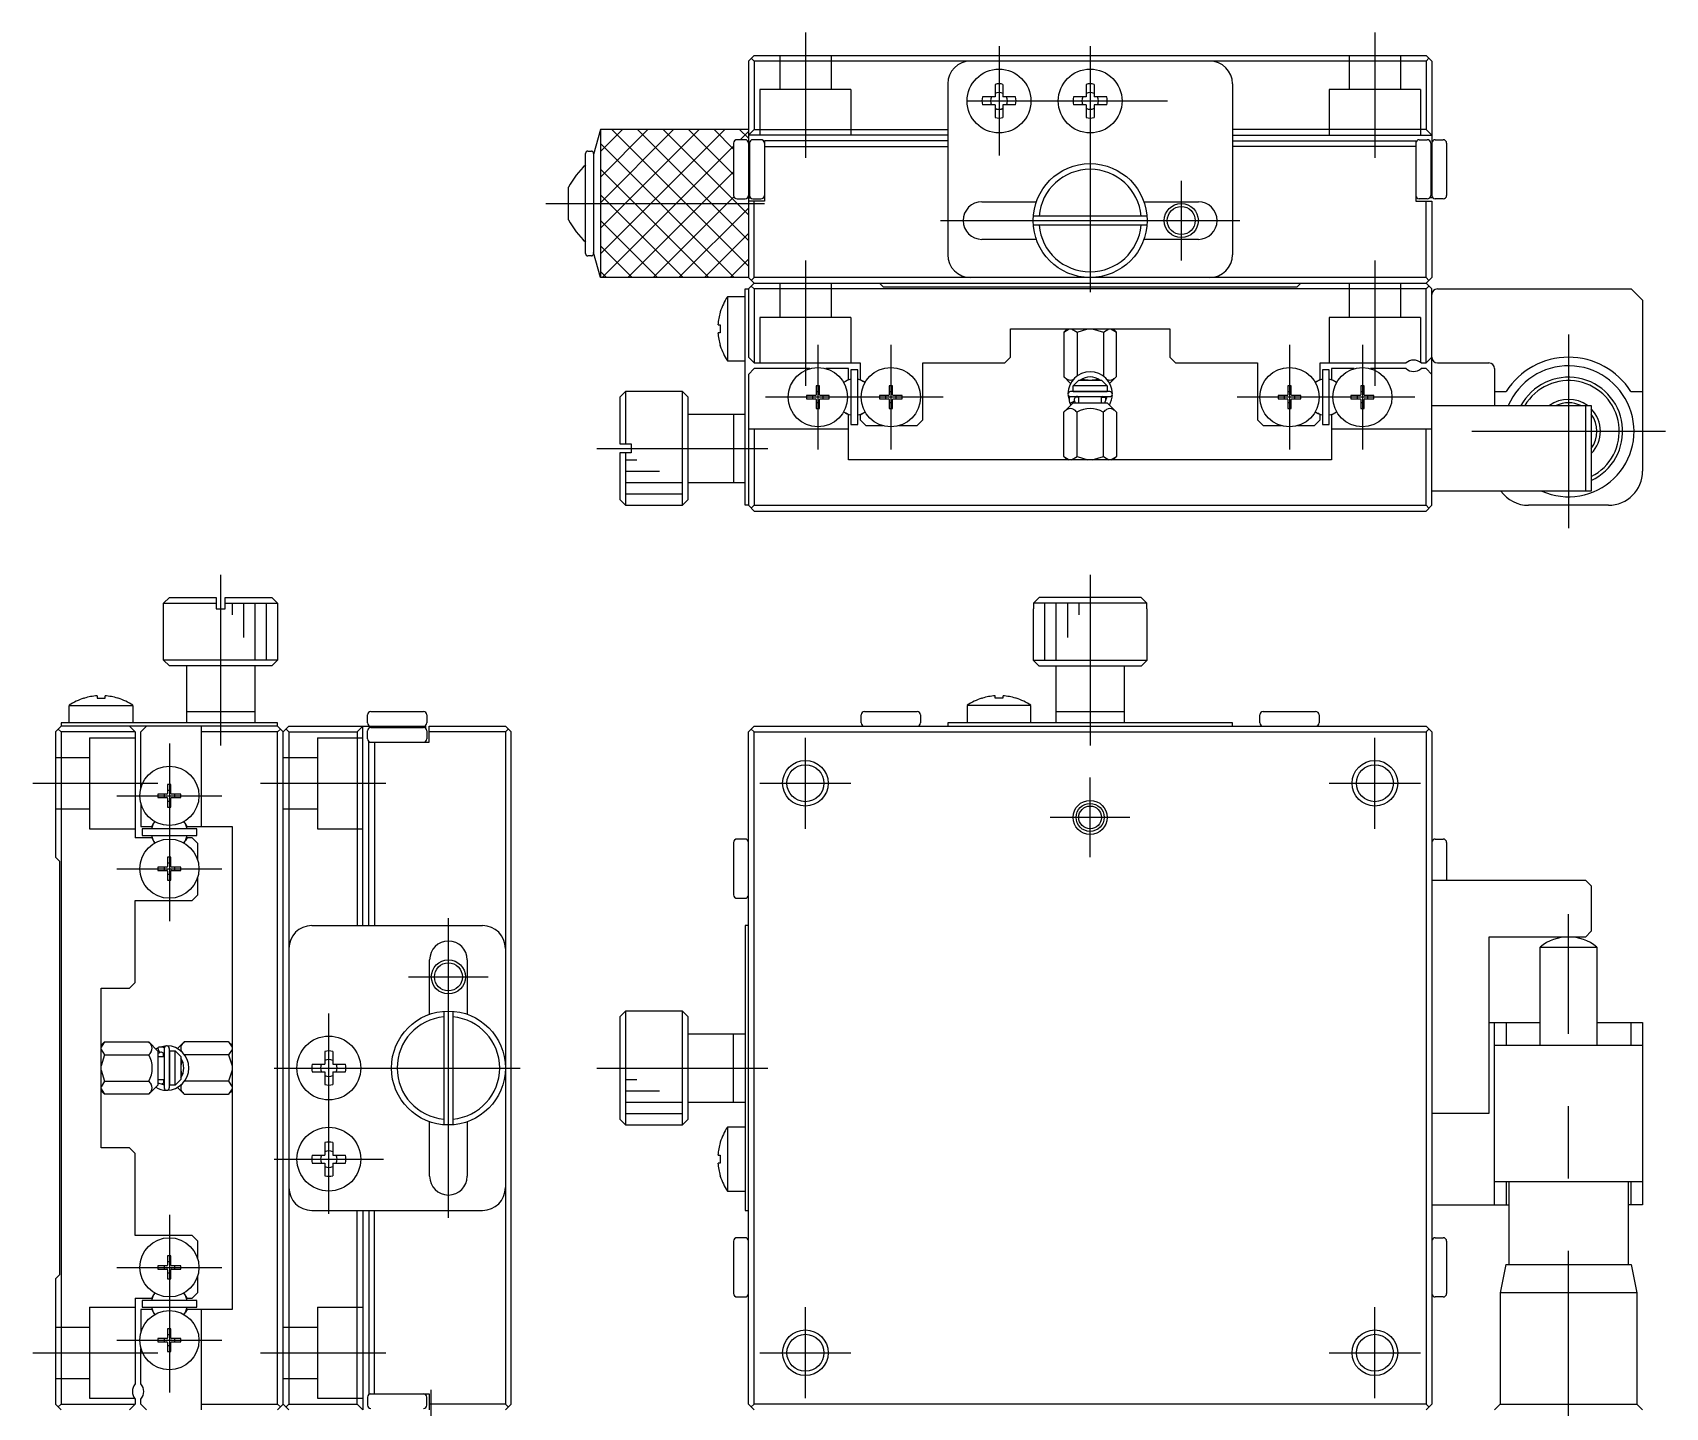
# Model space of a CAD drawing. Extents: x 1 to 306, y 0 to 204.
# Drawn here: x 18.6 to 162, y 83.3 to 203.9 of the extents above; entities that cross this region are included whole.
import ezdxf

# ---------------------------------------------------------------- set-up
doc = ezdxf.new("R2010")
doc.units = 0
doc.linetypes.add('CENTER', pattern=[50.8, 31.75, -6.35, 6.35, -6.35])
doc.linetypes.add('DASHED', pattern=[19.05, 12.7, -6.35])
doc.layers.get('0').update_dxf_attribs({"linetype": 'CONTINUOUS'})
doc.layers.add('CENTER', color=1, linetype='CENTER')

msp = doc.modelspace()

# ---------------------------------------------------------------- linework, layer by layer
at = {"color": 7, "linetype": 'CONTINUOUS'}
for p, q in [((81.95, 201.95), (81.45, 201.45)), ((81.45, 201.45), (81.45, 182.45)), ((81.95, 201.45), (81.7, 201.7)), ((81.95, 201.95), (140.95, 201.95)), ((140.95, 201.45), (81.95, 201.45)), ((81.95, 201.45), (81.95, 195.45)), ((140.95, 201.95), (141.45, 201.45)), ((140.95, 201.45), (141.2, 201.7)), ((140.95, 201.45), (140.95, 195.45)), ((141.45, 201.45), (141.45, 189.45)), ((98.95, 199.45), (98.95, 184.45)), ((103.1, 199.41), (103.1, 198.3)), ((103.8, 199.41), (103.8, 198.3)), ((111.1, 199.41), (111.1, 198.3)), ((111.8, 199.41), (111.8, 198.3)), ((123.95, 199.45), (123.95, 184.45)), ((103.1, 198.3), (101.99, 198.3)), ((104.91, 198.3), (103.8, 198.3)), ((111.1, 198.3), (109.99, 198.3)), ((112.91, 198.3), (111.8, 198.3)), ((103.1, 197.6), (101.99, 197.6)), ((103.1, 197.6), (103.1, 196.49)), ((104.91, 197.6), (103.8, 197.6)), ((103.8, 197.6), (103.8, 196.49)), ((111.1, 197.6), (109.99, 197.6)), ((111.1, 197.6), (111.1, 196.49)), ((112.91, 197.6), (111.8, 197.6)), ((111.8, 197.6), (111.8, 196.49)), ((68.45, 195.45), (67.86, 193.25)), ((81.45, 195.45), (68.45, 195.45)), ((68.45, 195.45), (68.45, 182.45)), ((81.95, 195.45), (81.45, 194.95)), ((98.95, 194.95), (81.45, 194.95)), ((81.95, 195.45), (98.95, 195.45)), ((140.95, 195.45), (123.95, 195.45)), ((123.95, 194.95), (141.45, 194.95)), ((140.95, 195.45), (141.45, 194.95)), ((67.36, 193.55), (67.66, 193.55)), ((80.15, 194.25), (80.15, 189.65)), ((81.15, 194.55), (80.45, 194.55)), ((81.55, 194.25), (81.55, 189.65)), ((82.55, 194.55), (81.85, 194.55)), ((98.95, 194.45), (82.85, 194.45)), ((82.85, 194.45), (82.85, 189.15)), ((82.85, 193.95), (98.95, 193.95)), ((123.95, 194.45), (140.05, 194.45)), ((140.05, 193.95), (123.95, 193.95)), ((140.05, 194.45), (140.05, 189.15)), ((140.35, 194.55), (141.05, 194.55)), ((141.35, 194.25), (141.35, 189.65)), ((141.75, 194.55), (142.45, 194.55)), ((142.75, 194.25), (142.75, 189.65)), ((67.16, 184.55), (67.16, 193.35)), ((67.86, 193.35), (67.86, 184.55)), ((81.45, 193.5), (81.55, 193.5)), ((81.45, 193.37), (81.55, 193.37)), ((141.45, 193.5), (141.35, 193.5)), ((141.45, 193.37), (141.35, 193.37)), ((81.45, 191.95), (81.55, 191.95)), ((141.45, 191.95), (141.35, 191.95)), ((65.65, 187.5), (65.65, 190.39)), ((80.45, 189.35), (81.15, 189.35)), ((81.45, 190.53), (81.55, 190.53)), ((81.45, 190.4), (81.55, 190.4)), ((81.45, 189.95), (81.55, 189.95)), ((81.45, 189.45), (81.63, 189.45)), ((81.85, 189.35), (82.55, 189.35)), ((82.77, 189.45), (82.85, 189.45)), ((140.13, 189.45), (140.05, 189.45)), ((141.05, 189.35), (140.35, 189.35)), ((141.45, 189.45), (141.27, 189.45)), ((141.45, 190.53), (141.35, 190.53)), ((141.45, 190.4), (141.35, 190.4)), ((141.45, 189.95), (141.35, 189.95)), ((142.45, 189.35), (141.75, 189.35)), ((82.85, 189.15), (81.45, 189.15)), ((81.95, 182.45), (81.95, 189.15)), ((101.95, 189.1), (106.73, 189.1)), ((116.43, 187.85), (106.47, 187.85)), ((116.17, 189.1), (120.95, 189.1)), ((140.05, 189.15), (141.45, 189.15)), ((140.95, 182.45), (140.95, 189.15)), ((141.45, 189.15), (141.45, 182.45)), ((116.43, 187.05), (106.47, 187.05)), ((106.73, 185.8), (101.95, 185.8)), ((120.95, 185.8), (116.17, 185.8)), ((67.66, 184.35), (67.36, 184.35)), ((68.45, 182.45), (67.86, 184.65)), ((81.45, 182.45), (68.45, 182.45)), ((81.45, 182.45), (81.95, 181.95)), ((81.95, 182.45), (81.7, 182.2)), ((140.95, 182.45), (81.95, 182.45)), ((141.45, 182.45), (140.95, 181.95)), ((140.95, 182.45), (141.2, 182.2)), ((81.15, 180.75), (79.61, 180.75)), ((79.61, 180.75), (79.61, 175.15)), ((81.15, 162.45), (81.15, 181.45)), ((81.15, 181.45), (81.45, 181.45)), ((81.95, 181.95), (81.45, 181.45)), ((81.45, 181.45), (81.45, 175.45)), ((81.95, 181.45), (81.7, 181.7)), ((81.95, 181.95), (140.95, 181.95)), ((140.95, 181.45), (81.95, 181.45)), ((81.95, 181.45), (81.95, 174.95)), ((93.3, 181.6), (92.95, 181.95)), ((129.6, 181.6), (93.3, 181.6)), ((129.95, 181.95), (129.6, 181.6)), ((141.45, 181.45), (140.95, 181.95)), ((140.95, 181.45), (141.2, 181.7)), ((140.95, 174.95), (140.95, 181.45)), ((141.45, 162.45), (141.45, 181.45)), ((141.95, 181.45), (158.95, 181.45)), ((158.95, 181.45), (159.95, 180.45)), ((78.98, 179.45), (78.98, 179.41)), ((159.95, 180.45), (159.95, 165.45)), ((78.78, 178.3), (78.98, 178.3)), ((78.98, 178.3), (78.98, 177.6)), ((104.45, 175.45), (104.45, 177.95)), ((104.45, 177.95), (118.45, 177.95)), ((109.44, 177.95), (109.14, 177.65)), ((109.14, 177.65), (109.62, 177.95)), ((109.82, 177.95), (110.3, 177.65)), ((110.3, 177.65), (111.26, 177.95)), ((111.64, 177.95), (112.61, 177.65)), ((112.61, 177.65), (113.09, 177.95)), ((113.28, 177.95), (113.76, 177.65)), ((113.76, 177.65), (113.46, 177.95)), ((118.45, 177.95), (118.45, 175.45)), ((78.98, 177.6), (78.78, 177.6)), ((78.98, 176.45), (78.98, 176.49)), ((109.14, 177.65), (109.14, 173.76)), ((110.3, 177.65), (110.3, 173.79)), ((112.61, 177.65), (112.61, 173.79)), ((113.76, 173.76), (113.76, 177.65)), ((79.61, 175.15), (81.15, 175.15)), ((81.45, 175.45), (81.95, 174.95)), ((81.95, 174.95), (91.25, 174.95)), ((91.25, 174.95), (91.25, 173.5)), ((96.75, 169.95), (96.75, 174.95)), ((96.75, 174.95), (103.95, 174.95)), ((103.95, 174.95), (104.45, 175.45)), ((118.45, 175.45), (118.95, 174.95)), ((118.95, 174.95), (126.15, 174.95)), ((126.15, 174.95), (126.15, 169.95)), ((131.65, 173.5), (131.65, 174.95)), ((131.65, 174.95), (139.19, 174.95)), ((140.51, 174.95), (140.95, 174.95)), ((140.95, 174.95), (141.45, 175.45)), ((141.95, 174.95), (146.45, 174.95)), ((81.95, 174.45), (81.45, 173.95)), ((81.45, 173.95), (81.45, 162.45)), ((86.84, 174.45), (81.95, 174.45)), ((90.25, 174.45), (88.26, 174.45)), ((90.25, 173.5), (90.03, 173.37)), ((90.25, 173.5), (90.25, 174.45)), ((91.05, 174.35), (90.45, 174.35)), ((90.45, 174.35), (90.45, 169.55)), ((91.05, 169.55), (91.05, 174.35)), ((91.25, 173.5), (91.55, 173.33)), ((109.14, 173.76), (109.74, 173.16)), ((109.95, 172.95), (110.45, 173.45)), ((110.45, 173.45), (112.45, 173.45)), ((112.45, 173.45), (112.95, 172.95)), ((113.16, 173.16), (113.76, 173.76)), ((131.65, 173.5), (131.43, 173.37)), ((132.45, 174.35), (131.85, 174.35)), ((131.85, 174.35), (131.85, 169.55)), ((132.45, 169.55), (132.45, 174.35)), ((134.64, 174.45), (132.65, 174.45)), ((132.65, 174.45), (132.65, 173.5)), ((132.65, 173.5), (132.95, 173.33)), ((139.19, 174.45), (136.06, 174.45)), ((140.95, 174.45), (140.51, 174.45)), ((141.45, 173.95), (140.95, 174.45)), ((146.95, 174.45), (146.95, 171.2)), ((70.65, 172.45), (70.15, 171.95)), ((70.65, 172.45), (70.65, 167.85)), ((75.65, 172.45), (70.65, 172.45)), ((75.65, 162.45), (75.65, 172.45)), ((76.15, 171.95), (75.65, 172.45)), ((87.35, 172.09), (86.55, 172.09)), ((86.55, 172.09), (86.55, 171.8)), ((87.08, 172.09), (87.08, 171.8)), ((87.7, 172.95), (87.41, 172.95)), ((87.41, 172.95), (87.41, 172.15)), ((87.7, 172.42), (87.41, 172.42)), ((87.7, 172.15), (87.7, 172.95)), ((88.55, 172.09), (87.76, 172.09)), ((88.02, 171.8), (88.02, 172.09)), ((88.55, 171.8), (88.55, 172.09)), ((93.75, 172.09), (92.95, 172.09)), ((92.95, 172.09), (92.95, 171.8)), ((93.48, 172.09), (93.48, 171.8)), ((94.1, 172.95), (93.81, 172.95)), ((93.81, 172.95), (93.81, 172.15)), ((94.1, 172.42), (93.81, 172.42)), ((94.1, 172.15), (94.1, 172.95)), ((94.95, 172.09), (94.16, 172.09)), ((94.42, 171.8), (94.42, 172.09)), ((94.95, 171.8), (94.95, 172.09)), ((109.5, 172.18), (109.61, 171.67)), ((113.18, 172.45), (109.73, 172.45)), ((109.95, 172.45), (109.95, 172.95)), ((112.95, 172.95), (109.95, 172.95)), ((109.95, 172.45), (112.95, 172.45)), ((112.95, 172.95), (112.95, 172.45)), ((128.75, 172.09), (127.95, 172.09)), ((127.95, 172.09), (127.95, 171.8)), ((128.48, 172.09), (128.48, 171.8)), ((129.1, 172.95), (128.81, 172.95)), ((128.81, 172.95), (128.81, 172.15)), ((129.1, 172.42), (128.81, 172.42)), ((129.1, 172.15), (129.1, 172.95)), ((129.95, 172.09), (129.16, 172.09)), ((129.42, 171.8), (129.42, 172.09)), ((129.95, 171.8), (129.95, 172.09)), ((135.15, 172.09), (134.35, 172.09)), ((134.35, 172.09), (134.35, 171.8)), ((134.88, 172.09), (134.88, 171.8)), ((135.5, 172.95), (135.21, 172.95)), ((135.21, 172.95), (135.21, 172.15)), ((135.5, 172.42), (135.21, 172.42)), ((135.5, 172.15), (135.5, 172.95)), ((136.35, 172.09), (135.56, 172.09)), ((135.82, 171.8), (135.82, 172.09)), ((136.35, 171.8), (136.35, 172.09)), ((146.95, 172.45), (147.97, 172.45)), ((158.93, 172.45), (159.95, 172.45)), ((70.15, 171.95), (70.15, 167.85)), ((76.15, 162.95), (76.15, 171.95)), ((86.55, 171.8), (87.35, 171.8)), ((87.41, 171.74), (87.41, 170.95)), ((87.41, 171.48), (87.7, 171.48)), ((87.41, 170.95), (87.7, 170.95)), ((87.7, 170.95), (87.7, 171.74)), ((87.76, 171.8), (88.55, 171.8)), ((92.95, 171.8), (93.75, 171.8)), ((93.81, 171.74), (93.81, 170.95)), ((93.81, 171.48), (94.1, 171.48)), ((93.81, 170.95), (94.1, 170.95)), ((94.1, 170.95), (94.1, 171.74)), ((94.16, 171.8), (94.95, 171.8)), ((109.14, 170.64), (109.95, 171.45)), ((109.14, 166.75), (109.14, 170.64)), ((109.61, 171.79), (109.6, 171.75)), ((109.6, 171.75), (109.6, 171.72)), ((109.6, 171.72), (109.61, 171.68)), ((109.62, 171.86), (109.61, 171.82)), ((109.61, 171.82), (109.61, 171.79)), ((109.61, 171.68), (109.61, 171.65)), ((109.61, 171.65), (109.61, 171.61)), ((109.61, 171.61), (109.62, 171.58)), ((109.63, 171.93), (109.62, 171.89)), ((109.62, 171.89), (109.62, 171.86)), ((109.62, 171.58), (109.63, 171.54)), ((109.64, 171.96), (109.63, 171.93)), ((109.63, 171.54), (109.65, 171.47)), ((109.66, 172), (109.64, 171.96)), ((109.65, 171.47), (109.66, 171.44)), ((109.66, 172.01), (109.66, 172)), ((109.66, 171.44), (109.66, 171.44)), ((109.66, 171.44), (109.67, 171.44)), ((109.76, 171.26), (109.66, 171.44)), ((109.67, 171.44), (109.67, 171.44)), ((109.67, 171.44), (109.68, 171.44)), ((109.68, 171.44), (109.68, 171.44)), ((109.68, 171.44), (109.69, 171.44)), ((109.69, 171.44), (109.7, 171.44)), ((109.7, 171.44), (109.71, 171.44)), ((109.71, 171.44), (109.72, 171.44)), ((109.72, 171.44), (109.74, 171.45)), ((109.73, 172), (113.18, 172)), ((109.74, 171.45), (109.75, 171.45)), ((109.75, 171.45), (109.76, 171.46)), ((109.76, 171.46), (109.8, 171.47)), ((109.8, 171.47), (109.83, 171.48)), ((109.83, 171.48), (109.87, 171.5)), ((109.87, 171.5), (109.9, 171.51)), ((109.9, 171.51), (109.94, 171.53)), ((109.94, 171.53), (109.97, 171.54)), ((109.95, 171.45), (112.95, 171.45)), ((109.97, 171.54), (110, 171.56)), ((110, 171.56), (110.01, 171.57)), ((110.01, 171.57), (110.02, 171.57)), ((110.02, 171.57), (110.04, 171.58)), ((110.02, 171.57), (110.02, 171.57)), ((110.04, 171.58), (110.05, 171.59)), ((110.05, 171.59), (110.06, 171.6)), ((110.05, 171.59), (110.05, 171.59)), ((110.06, 171.6), (110.07, 171.61)), ((110.07, 171.61), (110.07, 171.61)), ((110.07, 171.61), (110.08, 171.61)), ((110.08, 171.61), (110.08, 171.62)), ((110.17, 171.45), (110.08, 171.62)), ((110.45, 171.95), (110.17, 171.95)), ((110.3, 166.75), (110.3, 170.64)), ((110.45, 171.45), (110.45, 172)), ((112.45, 171.45), (112.45, 172)), ((112.45, 171.95), (112.73, 171.95)), ((112.61, 166.75), (112.61, 170.64)), ((112.74, 171.45), (112.94, 172)), ((112.95, 171.45), (113.76, 170.64)), ((113.76, 170.64), (113.76, 166.75)), ((127.95, 171.8), (128.75, 171.8)), ((128.81, 171.74), (128.81, 170.95)), ((128.81, 171.48), (129.1, 171.48)), ((128.81, 170.95), (129.1, 170.95)), ((129.1, 170.95), (129.1, 171.74)), ((129.16, 171.8), (129.95, 171.8)), ((134.35, 171.8), (135.15, 171.8)), ((135.21, 171.74), (135.21, 170.95)), ((135.21, 171.48), (135.5, 171.48)), ((135.21, 170.95), (135.5, 170.95)), ((135.5, 170.95), (135.5, 171.74)), ((135.56, 171.8), (136.35, 171.8)), ((141.45, 171.2), (155.45, 171.2)), ((154.95, 171.2), (154.95, 163.7)), ((155.45, 171.2), (155.45, 163.7)), ((76.15, 170.45), (81.15, 170.45)), ((80.15, 170.45), (80.15, 164.45)), ((90.25, 169.15), (81.45, 169.15)), ((81.95, 169.15), (81.95, 162.45)), ((90.25, 170.4), (90.03, 170.53)), ((90.25, 166.45), (90.25, 170.4)), ((90.45, 169.55), (91.05, 169.55)), ((91.25, 170.4), (91.55, 170.57)), ((91.25, 170.4), (91.25, 169.95)), ((91.25, 169.95), (91.75, 169.45)), ((91.75, 169.45), (93.24, 169.45)), ((94.66, 169.45), (96.25, 169.45)), ((96.25, 169.45), (96.75, 169.95)), ((126.15, 169.95), (126.65, 169.45)), ((126.65, 169.45), (128.24, 169.45)), ((129.66, 169.45), (131.15, 169.45)), ((131.15, 169.45), (131.65, 169.95)), ((131.65, 170.4), (131.43, 170.53)), ((131.65, 169.95), (131.65, 170.4)), ((131.85, 169.55), (132.45, 169.55)), ((132.65, 170.4), (132.95, 170.57)), ((132.65, 170.4), (132.65, 166.45)), ((141.45, 169.15), (132.65, 169.15)), ((140.95, 162.45), (140.95, 169.15)), ((70.15, 167.85), (71.15, 167.85)), ((71.15, 167.85), (71.15, 167.05)), ((71.15, 167.05), (70.15, 167.05)), ((70.15, 167.05), (70.15, 162.95)), ((70.65, 167.05), (70.65, 162.45)), ((132.65, 166.45), (90.25, 166.45)), ((109.44, 166.45), (109.14, 166.75)), ((109.14, 166.75), (109.62, 166.45)), ((109.82, 166.45), (110.3, 166.75)), ((110.3, 166.75), (111.26, 166.45)), ((111.64, 166.45), (112.61, 166.75)), ((112.61, 166.75), (113.09, 166.45)), ((113.28, 166.45), (113.76, 166.75)), ((113.76, 166.75), (113.46, 166.45)), ((76.15, 164.45), (81.15, 164.45)), ((155.45, 163.7), (141.45, 163.7)), ((70.15, 162.95), (70.65, 162.45)), ((70.65, 162.45), (75.65, 162.45)), ((75.65, 162.45), (76.15, 162.95)), ((81.45, 162.45), (81.15, 162.45)), ((81.45, 162.45), (81.95, 161.95)), ((81.95, 162.45), (81.7, 162.2)), ((81.95, 162.45), (140.95, 162.45)), ((140.95, 161.95), (141.45, 162.45)), ((140.95, 162.45), (141.2, 162.2)), ((156.95, 162.45), (149.95, 162.45)), ((81.95, 161.95), (140.95, 161.95)), ((30.11, 153.85), (30.61, 154.35)), ((30.11, 153.85), (34.71, 153.85)), ((30.11, 148.85), (30.11, 153.85)), ((30.61, 154.35), (34.71, 154.35)), ((34.71, 154.35), (34.71, 153.35)), ((35.51, 153.35), (35.51, 154.35)), ((35.51, 154.35), (39.61, 154.35)), ((35.51, 153.85), (40.11, 153.85)), ((39.61, 154.35), (40.11, 153.85)), ((40.11, 153.85), (40.11, 148.85)), ((106.97, 154.35), (106.47, 153.85)), ((116.43, 153.85), (106.47, 153.85)), ((106.47, 153.85), (106.47, 153.35)), ((115.93, 154.35), (106.97, 154.35)), ((116.43, 153.85), (115.93, 154.35)), ((116.43, 153.35), (116.43, 153.85)), ((34.71, 153.35), (35.51, 153.35)), ((106.47, 153.35), (106.45, 153.35)), ((106.45, 153.35), (106.45, 148.85)), ((116.45, 153.35), (116.43, 153.35)), ((116.45, 148.85), (116.45, 153.35)), ((40.11, 148.85), (30.11, 148.85)), ((30.61, 148.35), (30.11, 148.85)), ((39.61, 148.35), (30.61, 148.35)), ((32.11, 148.35), (32.11, 143.35)), ((38.11, 148.35), (38.11, 143.35)), ((40.11, 148.85), (39.61, 148.35)), ((106.45, 148.85), (116.45, 148.85)), ((106.45, 148.85), (106.95, 148.35)), ((106.95, 148.35), (115.95, 148.35)), ((108.45, 148.35), (108.45, 143.35)), ((114.45, 148.35), (114.45, 143.35)), ((115.95, 148.35), (116.45, 148.85)), ((21.81, 143.35), (21.81, 144.89)), ((21.81, 144.89), (27.41, 144.89)), ((23.11, 145.52), (23.15, 145.52)), ((24.26, 145.72), (24.26, 145.52)), ((24.26, 145.52), (24.96, 145.52)), ((24.96, 145.52), (24.96, 145.72)), ((26.11, 145.52), (26.07, 145.52)), ((27.41, 144.89), (27.41, 143.35)), ((106.25, 144.89), (100.65, 144.89)), ((100.65, 144.89), (100.65, 143.35)), ((101.95, 145.52), (101.99, 145.52)), ((103.1, 145.52), (103.1, 145.72)), ((103.8, 145.52), (103.1, 145.52)), ((103.8, 145.72), (103.8, 145.52)), ((104.95, 145.52), (104.91, 145.52)), ((106.25, 143.35), (106.25, 144.89)), ((40.11, 143.35), (21.11, 143.35)), ((21.11, 143.35), (21.11, 143.05)), ((32.11, 144.35), (38.11, 144.35)), ((40.11, 143.05), (40.11, 143.35)), ((48.01, 143.35), (48.01, 144.05)), ((48.31, 144.35), (52.91, 144.35)), ((53.21, 144.05), (53.21, 143.35)), ((91.35, 143.35), (91.35, 144.05)), ((91.65, 144.35), (96.25, 144.35)), ((96.55, 144.05), (96.55, 143.35)), ((123.95, 143.35), (98.95, 143.35)), ((98.95, 143.35), (98.95, 143.05)), ((108.45, 144.35), (114.45, 144.35)), ((123.95, 143.05), (123.95, 143.35)), ((126.35, 143.35), (126.35, 144.05)), ((126.65, 144.35), (131.25, 144.35)), ((131.55, 144.05), (131.55, 143.35)), ((21.11, 143.05), (20.61, 142.55)), ((20.61, 142.55), (20.61, 131.55)), ((21.11, 142.55), (20.86, 142.8)), ((40.11, 143.05), (21.11, 143.05)), ((27.61, 142.55), (21.11, 142.55)), ((21.11, 142.55), (21.11, 83.55)), ((27.61, 142.55), (27.11, 143.05)), ((27.61, 142.55), (27.61, 133.25)), ((28.61, 143.05), (28.11, 142.55)), ((28.11, 137.66), (28.11, 142.55)), ((33.41, 143.05), (33.41, 134.25)), ((40.11, 142.55), (33.41, 142.55)), ((40.61, 142.55), (40.11, 143.05)), ((40.11, 142.55), (40.36, 142.8)), ((40.11, 83.55), (40.11, 142.55)), ((40.61, 142.55), (41.11, 143.05)), ((40.61, 83.55), (40.61, 142.55)), ((41.11, 142.55), (40.86, 142.8)), ((41.11, 143.05), (53.11, 143.05)), ((41.11, 142.55), (47.11, 142.55)), ((41.11, 142.55), (41.11, 83.55)), ((47.11, 142.55), (47.61, 143.05)), ((47.11, 142.55), (47.11, 125.55)), ((47.61, 125.55), (47.61, 143.05)), ((48.01, 141.95), (48.01, 142.65)), ((48.31, 142.95), (52.91, 142.95)), ((49.06, 143.05), (49.06, 142.95)), ((49.19, 143.05), (49.19, 142.95)), ((50.61, 143.05), (50.61, 142.95)), ((52.03, 143.05), (52.03, 142.95)), ((52.16, 143.05), (52.16, 142.95)), ((52.61, 143.05), (52.61, 142.95)), ((53.11, 143.05), (53.11, 142.87)), ((53.21, 142.65), (53.21, 141.95)), ((53.41, 141.65), (53.41, 143.05)), ((53.41, 143.05), (60.11, 143.05)), ((60.11, 142.55), (53.41, 142.55)), ((60.11, 143.05), (60.61, 142.55)), ((60.11, 142.55), (60.36, 142.8)), ((60.11, 142.55), (60.11, 83.55)), ((60.61, 83.55), (60.61, 142.55)), ((81.45, 142.55), (81.95, 143.05)), ((81.45, 83.55), (81.45, 142.55)), ((81.95, 142.55), (81.7, 142.8)), ((81.95, 143.05), (140.95, 143.05)), ((81.95, 83.55), (81.95, 142.55)), ((81.95, 142.55), (140.95, 142.55)), ((140.95, 143.05), (141.45, 142.55)), ((140.95, 142.55), (141.2, 142.8)), ((140.95, 142.55), (140.95, 83.55)), ((141.45, 142.55), (141.45, 83.55)), ((48.11, 125.55), (48.11, 141.65)), ((48.11, 141.65), (53.41, 141.65)), ((48.61, 141.65), (48.61, 125.55)), ((53.11, 141.72), (53.11, 141.65)), ((30.75, 137.95), (30.46, 137.95)), ((30.46, 137.95), (30.46, 137.15)), ((30.75, 137.15), (30.75, 137.95)), ((28.11, 136.23), (28.11, 134.25)), ((30.4, 137.09), (29.61, 137.09)), ((29.61, 137.09), (29.61, 136.8)), ((29.61, 136.8), (30.4, 136.8)), ((30.14, 137.09), (30.14, 136.8)), ((30.75, 137.42), (30.46, 137.42)), ((30.46, 136.74), (30.46, 135.95)), ((30.46, 136.48), (30.75, 136.48)), ((30.75, 135.95), (30.75, 136.74)), ((31.61, 137.09), (30.81, 137.09)), ((30.81, 136.8), (31.61, 136.8)), ((31.08, 136.8), (31.08, 137.09)), ((31.61, 136.8), (31.61, 137.09)), ((30.46, 135.95), (30.75, 135.95)), ((28.11, 134.25), (29.06, 134.25)), ((33.01, 134.05), (28.21, 134.05)), ((28.21, 134.05), (28.21, 133.45)), ((28.21, 133.45), (33.01, 133.45)), ((29.06, 134.25), (29.23, 134.54)), ((32.16, 134.25), (31.99, 134.54)), ((32.16, 134.25), (36.11, 134.25)), ((33.01, 133.45), (33.01, 134.05)), ((36.11, 134.25), (36.11, 91.85)), ((29.06, 133.25), (27.61, 133.25)), ((29.06, 133.25), (29.19, 133.02)), ((32.16, 133.25), (32.03, 133.02)), ((32.61, 133.25), (32.16, 133.25)), ((33.11, 132.75), (32.61, 133.25)), ((33.11, 131.26), (33.11, 132.75)), ((80.15, 132.85), (80.15, 128.25)), ((81.15, 133.15), (80.45, 133.15)), ((141.75, 133.15), (142.45, 133.15)), ((142.75, 132.85), (142.75, 129.55)), ((20.61, 131.55), (20.96, 131.2)), ((20.96, 131.2), (20.96, 94.9)), ((30.4, 130.69), (29.61, 130.69)), ((29.61, 130.69), (29.61, 130.4)), ((30.14, 130.69), (30.14, 130.4)), ((30.75, 131.55), (30.46, 131.55)), ((30.46, 131.55), (30.46, 130.75)), ((30.75, 131.02), (30.46, 131.02)), ((30.75, 130.75), (30.75, 131.55)), ((31.61, 130.69), (30.81, 130.69)), ((31.08, 130.4), (31.08, 130.69)), ((31.61, 130.4), (31.61, 130.69)), ((29.61, 130.4), (30.4, 130.4)), ((30.46, 130.34), (30.46, 129.55)), ((30.46, 130.08), (30.75, 130.08)), ((30.46, 129.55), (30.75, 129.55)), ((30.75, 129.55), (30.75, 130.34)), ((30.81, 130.4), (31.61, 130.4)), ((33.11, 128.25), (33.11, 129.83)), ((141.45, 129.55), (154.95, 129.55)), ((154.95, 129.55), (155.45, 129.05)), ((155.45, 129.05), (155.45, 125.05)), ((27.61, 120.55), (27.61, 127.75)), ((27.61, 127.75), (32.61, 127.75)), ((32.61, 127.75), (33.11, 128.25)), ((80.45, 127.95), (81.15, 127.95)), ((43.11, 125.55), (58.11, 125.55)), ((43.11, 125.55), (58.11, 125.55)), ((81.45, 125.55), (81.15, 125.55)), ((81.15, 125.55), (81.15, 100.55)), ((155.45, 125.05), (154.95, 124.55)), ((154.95, 124.55), (146.45, 124.55)), ((146.45, 124.55), (146.45, 109.05)), ((150.95, 123.67), (155.95, 123.67)), ((150.95, 115.05), (150.95, 123.67)), ((155.95, 123.67), (155.95, 115.05)), ((53.46, 117.77), (53.46, 122.55)), ((56.76, 122.55), (56.76, 117.77)), ((27.11, 120.05), (27.61, 120.55)), ((24.61, 106.05), (24.61, 120.05)), ((24.61, 120.05), (27.11, 120.05)), ((54.71, 118.03), (54.71, 108.06)), ((55.51, 118.03), (55.51, 108.06)), ((70.65, 118.03), (70.15, 117.53)), ((70.65, 118.03), (70.65, 108.06)), ((71.15, 118.03), (70.65, 118.03)), ((75.65, 118.05), (71.15, 118.05)), ((71.15, 118.05), (71.15, 118.03)), ((75.65, 108.05), (75.65, 118.05)), ((76.15, 117.55), (75.65, 118.05)), ((76.15, 108.55), (76.15, 117.55)), ((70.15, 117.53), (70.15, 108.56)), ((146.45, 117.05), (150.95, 117.05)), ((146.95, 101.05), (146.95, 117.05)), ((147.97, 117.05), (147.97, 115.05)), ((155.95, 117.05), (159.95, 117.05)), ((158.93, 117.05), (158.93, 115.05)), ((159.95, 117.05), (159.95, 101.05)), ((24.61, 115.05), (24.91, 115.35)), ((24.91, 115.35), (24.61, 114.87)), ((24.61, 114.68), (24.91, 114.2)), ((24.91, 115.35), (28.8, 115.35)), ((28.8, 115.35), (29.61, 114.54)), ((29.42, 114.74), (29.6, 114.83)), ((29.63, 114.85), (29.6, 114.83)), ((29.6, 114.83), (29.6, 114.83)), ((29.6, 114.83), (29.6, 114.83)), ((29.6, 114.83), (29.6, 114.83)), ((29.6, 114.83), (29.6, 114.82)), ((29.6, 114.82), (29.6, 114.81)), ((29.6, 114.81), (29.6, 114.81)), ((29.6, 114.81), (29.6, 114.8)), ((29.6, 114.8), (29.6, 114.79)), ((29.6, 114.79), (29.61, 114.77)), ((29.61, 114.77), (29.61, 114.76)), ((29.61, 114.76), (29.61, 114.75)), ((29.61, 114.75), (29.62, 114.73)), ((29.62, 114.73), (29.63, 114.7)), ((29.7, 114.87), (29.63, 114.85)), ((29.63, 114.7), (29.64, 114.67)), ((29.74, 114.88), (29.7, 114.87)), ((29.77, 114.88), (29.74, 114.88)), ((29.81, 114.89), (29.77, 114.88)), ((29.84, 114.89), (29.81, 114.89)), ((30.34, 114.99), (29.83, 114.89)), ((29.88, 114.89), (29.84, 114.89)), ((29.91, 114.89), (29.88, 114.89)), ((29.95, 114.89), (29.91, 114.89)), ((29.98, 114.89), (29.95, 114.89)), ((30.02, 114.88), (29.98, 114.89)), ((30.06, 114.87), (30.02, 114.88)), ((30.09, 114.86), (30.06, 114.87)), ((30.12, 114.85), (30.09, 114.86)), ((30.16, 114.84), (30.12, 114.85)), ((30.17, 114.84), (30.16, 114.84)), ((30.16, 114.77), (30.16, 111.32)), ((30.61, 111.32), (30.61, 114.77)), ((31.92, 115.35), (31.32, 114.76)), ((35.81, 115.35), (31.92, 115.35)), ((36.11, 115.05), (35.81, 115.35)), ((35.81, 115.35), (36.11, 114.87)), ((36.11, 114.68), (35.81, 114.2)), ((76.15, 116.05), (81.15, 116.05)), ((80.15, 110.05), (80.15, 116.05)), ((146.95, 115.05), (159.95, 115.05)), ((24.91, 114.2), (24.61, 113.24)), ((24.91, 114.2), (28.8, 114.2)), ((29.61, 114.54), (29.61, 111.55)), ((29.61, 114.33), (29.78, 114.42)), ((29.61, 114.05), (30.16, 114.05)), ((29.64, 114.67), (29.66, 114.63)), ((29.66, 114.63), (29.67, 114.59)), ((29.67, 114.59), (29.69, 114.56)), ((29.69, 114.56), (29.7, 114.53)), ((29.7, 114.53), (29.72, 114.5)), ((29.72, 114.5), (29.73, 114.48)), ((29.73, 114.48), (29.73, 114.48)), ((29.73, 114.48), (29.74, 114.47)), ((29.74, 114.47), (29.74, 114.46)), ((29.74, 114.46), (29.75, 114.45)), ((29.75, 114.45), (29.76, 114.44)), ((29.76, 114.44), (29.76, 114.43)), ((29.76, 114.43), (29.77, 114.43)), ((29.77, 114.43), (29.77, 114.42)), ((29.77, 114.42), (29.78, 114.42)), ((29.78, 114.42), (29.78, 114.42)), ((30.11, 114.05), (30.11, 114.33)), ((30.61, 114.55), (31.11, 114.55)), ((30.61, 114.55), (30.61, 111.55)), ((31.11, 114.55), (31.61, 114.05)), ((31.11, 111.55), (31.11, 114.55)), ((31.61, 114.05), (31.61, 112.05)), ((35.81, 114.2), (31.95, 114.2)), ((35.81, 114.2), (36.11, 113.24)), ((43.15, 113.4), (44.26, 113.4)), ((44.26, 114.5), (44.26, 113.4)), ((44.96, 114.5), (44.96, 113.4)), ((44.96, 113.4), (46.07, 113.4)), ((24.61, 112.85), (24.91, 111.89)), ((24.91, 111.89), (24.61, 111.41)), ((24.91, 111.89), (28.8, 111.89)), ((29.61, 112.05), (30.16, 112.05)), ((30.11, 112.05), (30.11, 111.76)), ((31.61, 112.05), (31.11, 111.55)), ((35.81, 111.89), (31.95, 111.89)), ((36.11, 112.85), (35.81, 111.89)), ((35.81, 111.89), (36.11, 111.41)), ((43.15, 112.7), (44.26, 112.7)), ((44.26, 112.7), (44.26, 111.59)), ((44.96, 112.7), (44.96, 111.59)), ((44.96, 112.7), (46.07, 112.7)), ((24.61, 111.22), (24.91, 110.74)), ((24.91, 110.74), (24.61, 111.04)), ((28.8, 110.74), (24.91, 110.74)), ((29.61, 111.55), (28.8, 110.74)), ((29.61, 111.76), (30.16, 111.56)), ((31.11, 111.55), (30.61, 111.55)), ((31.32, 111.34), (31.92, 110.74)), ((31.92, 110.74), (35.81, 110.74)), ((36.11, 111.22), (35.81, 110.74)), ((35.81, 110.74), (36.11, 111.04)), ((76.15, 110.05), (81.15, 110.05)), ((146.45, 109.05), (141.45, 109.05)), ((53.46, 103.55), (53.46, 108.33)), ((56.76, 108.33), (56.76, 103.55)), ((70.15, 108.56), (70.65, 108.06)), ((70.65, 108.06), (71.15, 108.06)), ((71.15, 108.06), (71.15, 108.05)), ((71.15, 108.05), (75.65, 108.05)), ((75.65, 108.05), (76.15, 108.55)), ((81.15, 107.85), (79.61, 107.85)), ((79.61, 107.85), (79.61, 102.25)), ((44.26, 106.5), (44.26, 105.4)), ((44.96, 106.5), (44.96, 105.4)), ((78.98, 106.55), (78.98, 106.5)), ((27.11, 106.05), (24.61, 106.05)), ((27.61, 105.55), (27.11, 106.05)), ((27.61, 98.35), (27.61, 105.55)), ((43.15, 105.4), (44.26, 105.4)), ((43.15, 104.7), (44.26, 104.7)), ((44.26, 104.7), (44.26, 103.59)), ((44.96, 105.4), (46.07, 105.4)), ((44.96, 104.7), (44.96, 103.59)), ((44.96, 104.7), (46.07, 104.7)), ((78.78, 105.4), (78.98, 105.4)), ((78.98, 104.7), (78.78, 104.7)), ((78.98, 105.4), (78.98, 104.7)), ((78.98, 103.55), (78.98, 103.59)), ((79.61, 102.25), (81.15, 102.25)), ((159.95, 103.05), (146.95, 103.05)), ((147.97, 103.05), (147.97, 101.05)), ((148.2, 103.05), (148.2, 95.8)), ((158.7, 103.05), (158.7, 95.8)), ((158.93, 103.05), (158.93, 101.05)), ((43.11, 100.55), (58.11, 100.55)), ((43.11, 100.55), (58.11, 100.55)), ((47.11, 83.55), (47.11, 100.55)), ((47.61, 100.55), (47.61, 83.05)), ((48.11, 100.55), (48.11, 84.45)), ((48.61, 84.45), (48.61, 100.55)), ((81.15, 100.55), (81.45, 100.55)), ((141.45, 101.05), (148.2, 101.05)), ((159.95, 101.05), (158.7, 101.05)), ((32.61, 98.35), (27.61, 98.35)), ((33.11, 97.85), (32.61, 98.35)), ((33.11, 96.26), (33.11, 97.85)), ((80.15, 97.85), (80.15, 93.25)), ((81.15, 98.15), (80.45, 98.15)), ((141.75, 98.15), (142.45, 98.15)), ((142.75, 97.85), (142.75, 93.25)), ((30.75, 96.55), (30.46, 96.55)), ((30.46, 96.55), (30.46, 95.75)), ((30.75, 95.75), (30.75, 96.55)), ((20.96, 94.9), (20.61, 94.55)), ((30.4, 95.69), (29.61, 95.69)), ((29.61, 95.69), (29.61, 95.4)), ((29.61, 95.4), (30.4, 95.4)), ((30.14, 95.69), (30.14, 95.4)), ((30.75, 96.02), (30.46, 96.02)), ((30.46, 95.34), (30.46, 94.55)), ((30.46, 95.08), (30.75, 95.08)), ((30.75, 94.55), (30.75, 95.34)), ((31.61, 95.69), (30.81, 95.69)), ((30.81, 95.4), (31.61, 95.4)), ((31.08, 95.4), (31.08, 95.69)), ((31.61, 95.4), (31.61, 95.69)), ((33.11, 93.35), (33.11, 94.83)), ((147.95, 95.8), (147.45, 93.3)), ((147.95, 95.8), (158.95, 95.8)), ((158.95, 95.8), (159.45, 93.3)), ((20.61, 94.55), (20.61, 83.55)), ((30.46, 94.55), (30.75, 94.55)), ((32.61, 92.85), (33.11, 93.35)), ((147.45, 93.3), (147.45, 83.55)), ((159.45, 93.3), (147.45, 93.3)), ((159.45, 93.3), (159.45, 83.55)), ((27.61, 92.85), (29.06, 92.85)), ((27.61, 92.85), (27.61, 85.31)), ((29.06, 91.85), (28.11, 91.85)), ((28.11, 91.85), (28.11, 89.86)), ((33.01, 92.65), (28.21, 92.65)), ((28.21, 92.65), (28.21, 92.05)), ((28.21, 92.05), (33.01, 92.05)), ((29.06, 92.85), (29.23, 93.14)), ((29.06, 91.85), (29.19, 91.62)), ((32.16, 92.85), (31.99, 93.14)), ((32.16, 91.85), (32.03, 91.62)), ((32.16, 92.85), (32.61, 92.85)), ((36.11, 91.85), (32.16, 91.85)), ((33.01, 92.05), (33.01, 92.65)), ((33.41, 91.85), (33.41, 83.05)), ((80.45, 92.95), (81.15, 92.95)), ((142.45, 92.95), (141.75, 92.95)), ((30.4, 89.29), (29.61, 89.29)), ((29.61, 89.29), (29.61, 89)), ((29.61, 89), (30.4, 89)), ((30.14, 89.29), (30.14, 89)), ((30.75, 90.15), (30.46, 90.15)), ((30.46, 90.15), (30.46, 89.35)), ((30.75, 89.62), (30.46, 89.62)), ((30.46, 88.94), (30.46, 88.15)), ((30.75, 89.35), (30.75, 90.15)), ((30.75, 88.15), (30.75, 88.94)), ((31.61, 89.29), (30.81, 89.29)), ((30.81, 89), (31.61, 89)), ((31.08, 89), (31.08, 89.29)), ((31.61, 89), (31.61, 89.29)), ((28.11, 85.31), (28.11, 88.43)), ((30.46, 88.68), (30.75, 88.68)), ((30.46, 88.15), (30.75, 88.15)), ((20.61, 83.55), (21.11, 83.05)), ((21.11, 83.55), (20.86, 83.3)), ((21.11, 83.55), (27.61, 83.55)), ((27.11, 83.05), (27.61, 83.55)), ((27.61, 83.98), (27.61, 83.55)), ((28.11, 83.55), (28.11, 83.98)), ((28.11, 83.55), (28.61, 83.05)), ((33.41, 83.55), (40.11, 83.55)), ((40.11, 83.05), (40.61, 83.55)), ((40.11, 83.55), (40.36, 83.3)), ((40.61, 83.55), (41.11, 83.05)), ((41.11, 83.55), (40.86, 83.3)), ((41.11, 83.55), (47.11, 83.55)), ((47.11, 83.55), (47.61, 83.05)), ((48.01, 84.15), (48.01, 83.45)), ((48.11, 84.45), (53.41, 84.45)), ((53.11, 84.37), (53.11, 84.45)), ((53.21, 83.45), (53.21, 84.15)), ((53.41, 84.45), (53.41, 83.05)), ((60.11, 83.55), (53.41, 83.55)), ((60.11, 83.05), (60.61, 83.55)), ((60.11, 83.55), (60.36, 83.3)), ((81.95, 83.05), (81.45, 83.55)), ((81.95, 83.55), (81.7, 83.3)), ((140.95, 83.55), (81.95, 83.55)), ((140.95, 83.55), (141.2, 83.3)), ((141.45, 83.55), (140.95, 83.05)), ((147.45, 83.55), (146.95, 83.05)), ((147.45, 83.55), (159.45, 83.55)), ((159.45, 83.55), (159.95, 83.05))]:
    msp.add_line(p, q, dxfattribs=at)
at = {"color": 3, "linetype": 'DASHED'}
for p, q in [((84.2, 201.95), (84.2, 198.95)), ((88.7, 201.95), (88.7, 198.95)), ((134.2, 201.95), (134.2, 198.95)), ((138.7, 201.95), (138.7, 198.95)), ((82.45, 198.95), (82.45, 194.95)), ((90.45, 198.95), (82.45, 198.95)), ((90.45, 198.95), (90.45, 194.95)), ((132.45, 198.95), (132.45, 194.95)), ((140.45, 198.95), (132.45, 198.95)), ((140.45, 198.95), (140.45, 194.95)), ((84.2, 181.95), (84.2, 178.95)), ((88.7, 181.95), (88.7, 178.95)), ((134.2, 181.95), (134.2, 178.95)), ((138.7, 181.95), (138.7, 178.95)), ((82.45, 178.95), (82.45, 174.95)), ((90.45, 178.95), (82.45, 178.95)), ((90.45, 178.95), (90.45, 174.95)), ((132.45, 178.95), (132.45, 174.95)), ((140.45, 178.95), (132.45, 178.95)), ((140.45, 178.95), (140.45, 175)), ((23.61, 142.05), (27.61, 142.05)), ((23.61, 142.05), (23.61, 134.05)), ((43.61, 142.05), (47.61, 142.05)), ((43.61, 142.05), (43.61, 134.05)), ((20.61, 140.3), (23.61, 140.3)), ((40.61, 140.3), (43.61, 140.3)), ((20.61, 135.8), (23.61, 135.8)), ((40.61, 135.8), (43.61, 135.8)), ((23.61, 134.05), (27.61, 134.05)), ((43.61, 134.05), (47.61, 134.05)), ((23.61, 92.05), (27.61, 92.05)), ((23.61, 92.05), (23.61, 84.05)), ((43.61, 92.05), (47.61, 92.05)), ((43.61, 92.05), (43.61, 84.05)), ((20.61, 90.3), (23.61, 90.3)), ((40.61, 90.3), (43.61, 90.3)), ((20.61, 85.8), (23.61, 85.8)), ((40.61, 85.8), (43.61, 85.8)), ((23.61, 84.05), (27.56, 84.05)), ((43.61, 84.05), (47.61, 84.05))]:
    msp.add_line(p, q, dxfattribs=at)
at = {"color": 3, "linetype": 'CONTINUOUS'}
for p, q in [((68.45, 193.51), (70.39, 195.45)), ((68.45, 191.26), (72.63, 195.45)), ((68.45, 189.02), (74.88, 195.45)), ((68.45, 186.77), (77.12, 195.45)), ((68.45, 184.53), (79.37, 195.45)), ((81.45, 183.45), (69.46, 195.45)), ((81.45, 185.7), (71.7, 195.45)), ((81.45, 187.94), (73.95, 195.45)), ((80.15, 191.49), (76.19, 195.45)), ((80.15, 193.73), (78.44, 195.45)), ((81.45, 194.68), (80.68, 195.45)), ((80.71, 194.55), (81.45, 195.28)), ((80.21, 182.45), (68.45, 194.21)), ((68.61, 182.45), (80.15, 193.98)), ((77.97, 182.45), (68.45, 191.96)), ((70.86, 182.45), (80.15, 191.74)), ((75.72, 182.45), (68.45, 189.72)), ((73.1, 182.45), (80.18, 189.52)), ((75.35, 182.45), (81.45, 188.55)), ((73.48, 182.45), (68.45, 187.47)), ((71.23, 182.45), (68.45, 185.23)), ((77.59, 182.45), (81.45, 186.3)), ((79.84, 182.45), (81.45, 184.06)), ((68.99, 182.45), (68.45, 182.98)), ((70.65, 166.45), (71.65, 166.45)), ((70.65, 165.45), (73.65, 165.45)), ((70.65, 164.45), (75.65, 164.45)), ((70.65, 163.45), (75.65, 163.45)), ((36.11, 153.85), (36.11, 152.85)), ((37.11, 153.85), (37.11, 150.85)), ((38.11, 153.85), (38.11, 148.85)), ((39.11, 153.85), (39.11, 148.85)), ((107.45, 153.85), (107.45, 148.85)), ((108.45, 153.85), (108.45, 148.85)), ((109.45, 153.85), (109.45, 150.85)), ((110.45, 153.85), (110.45, 152.85)), ((70.65, 112.05), (71.65, 112.05)), ((70.65, 111.05), (73.65, 111.05)), ((70.65, 110.05), (75.65, 110.05)), ((70.65, 109.05), (75.65, 109.05))]:
    msp.add_line(p, q, dxfattribs=at)
at = {"color": 7, "linetype": 'CONTINUOUS'}
for centre, radius in [((103.45, 197.95), 2.8), ((111.45, 197.95), 2.8), ((111.45, 187.45), 5), ((119.45, 187.45), 1.23), ((87.55, 171.95), 2.6), ((93.95, 171.95), 2.6), ((128.95, 171.95), 2.6), ((135.35, 171.95), 2.6), ((30.61, 136.95), 2.6), ((86.45, 138.05), 1.62), ((136.45, 138.05), 1.62), ((111.45, 135.05), 1.23), ((111.45, 135.05), 1), ((30.61, 130.55), 2.6), ((55.11, 121.05), 1.23), ((55.11, 113.05), 5), ((44.61, 113.05), 2.8), ((44.61, 105.05), 2.8), ((30.61, 95.55), 2.6), ((30.61, 89.15), 2.6), ((86.45, 88.05), 1.62), ((136.45, 88.05), 1.62)]:
    msp.add_circle(centre, radius, dxfattribs=at)
at = {"color": 3, "linetype": 'CONTINUOUS'}
for centre, radius in [((119.45, 187.45), 1.5), ((86.45, 138.05), 2), ((136.45, 138.05), 2), ((111.45, 135.05), 1.5), ((55.11, 121.05), 1.5), ((86.45, 88.05), 2), ((136.45, 88.05), 2)]:
    msp.add_circle(centre, radius, dxfattribs=at)
at = {"color": 7, "linetype": 'CONTINUOUS'}
for centre, radius, start, end in [((100.95, 199.45), 2, 90, 180), ((121.95, 199.45), 2, 0, 90), ((103.45, 197.95), 1.5, 76.5066, 103.4934), ((111.45, 197.95), 1.5, 76.5066, 103.4934), ((103.45, 197.95), 1.5, 166.5066, 193.4934), ((103.45, 197.95), 0.734, 151.5381, 208.4619), ((103.45, 197.95), 0.734, 61.5381, 118.4618), ((103.45, 197.95), 0.734, 331.5381, 28.4619), ((103.45, 197.95), 1.5, 346.5066, 13.4934), ((111.45, 197.95), 1.5, 166.5066, 193.4934), ((111.45, 197.95), 0.734, 151.5381, 208.4619), ((111.45, 197.95), 0.734, 61.5381, 118.4618), ((111.45, 197.95), 0.734, 331.5381, 28.4619), ((111.45, 197.95), 1.5, 346.5066, 13.4934), ((103.45, 197.95), 0.734, 241.5382, 298.4619), ((103.45, 197.95), 1.5, 256.5066, 283.4934), ((111.45, 197.95), 0.734, 241.5382, 298.4619), ((111.45, 197.95), 1.5, 256.5066, 283.4934), ((67.36, 193.35), 0.2, 90, 180), ((67.66, 193.35), 0.2, 0, 90), ((80.45, 194.25), 0.3, 90, 180), ((81.15, 194.25), 0.3, 0, 90), ((81.85, 194.25), 0.3, 90, 180), ((82.55, 194.25), 0.3, 0, 90), ((140.35, 194.25), 0.3, 90, 180), ((141.05, 194.25), 0.3, 0, 90), ((141.75, 194.25), 0.3, 90, 180), ((142.45, 194.25), 0.3, 360, 90), ((72.55, 186.63), 7.85, 133.2792, 151.3848), ((111.45, 187.45), 4.5, 5.0997, 174.9003), ((80.45, 189.65), 0.3, 180, 270), ((81.15, 189.65), 0.3, 270, 0), ((81.85, 189.65), 0.3, 180, 270), ((82.55, 189.65), 0.3, 270, 360), ((140.35, 189.65), 0.3, 180, 270), ((141.05, 189.65), 0.3, 270, 0), ((141.75, 189.65), 0.3, 180, 270), ((142.45, 189.65), 0.3, 270, 0), ((101.95, 187.45), 1.65, 90, 270), ((120.95, 187.45), 1.65, 270, 90), ((72.55, 191.27), 7.85, 208.6152, 226.7208), ((111.45, 187.45), 4.5, 185.0997, 354.9003), ((67.36, 184.55), 0.2, 180, 270), ((67.66, 184.55), 0.2, 270, 0), ((100.95, 184.45), 2, 180, 270), ((121.95, 184.45), 2, 270, 0), ((83.75, 177.95), 5, 145.9442, 162.5424), ((141.95, 180.95), 0.5, 90, 180), ((83.75, 177.95), 4.99, 162.9961, 175.9761), ((83.75, 177.95), 4.99, 184.0239, 197.0039), ((83.75, 177.95), 5, 197.4576, 214.0558), ((139.85, 174.2), 1, 48.5904, 131.4096), ((141.95, 175.45), 0.5, 180, 270), ((146.45, 174.45), 0.5, 0, 90), ((153.45, 168.95), 6.5, 32.579, 147.421), ((90.75, 171.95), 1.59, 100.8931, 126.1973), ((90.75, 171.95), 1.59, 53.8027, 79.1069), ((110.18, 174.78), 1.46, 225.3873, 239.1199), ((109.72, 174), 0.554, 238.717, 300.9074), ((111.45, 172.22), 1.95, 0.7771, 179.2567), ((111.45, 172.22), 1.5, 54.7293, 125.2707), ((111.45, 175.76), 2.31, 252.5763, 287.4358), ((113.18, 174), 0.554, 239.0616, 301.283), ((112.72, 174.78), 1.46, 300.8801, 314.6114), ((132.15, 171.95), 1.59, 100.8931, 126.1973), ((132.15, 171.95), 1.59, 53.8027, 79.1069), ((139.85, 175.2), 1, 228.5904, 311.4096), ((153.45, 168.95), 5.75, 245.9294, 156.9643), ((153.45, 168.95), 4.75, 294.9011, 151.7263), ((87.35, 172.15), 0.06, 270, 0), ((87.76, 172.15), 0.06, 180, 270), ((90.87, 171.83), 1.75, 118.6217, 127.006), ((90.64, 171.83), 1.75, 52.9941, 58.6215), ((93.75, 172.15), 0.06, 270, 0), ((94.16, 172.15), 0.06, 180, 270), ((109.73, 172.22), 0.225, 90, 270), ((111.45, 172.22), 1.95, 330.2431, 359.2186), ((113.18, 172.22), 0.225, 270, 90), ((128.75, 172.15), 0.06, 270, 0), ((129.16, 172.15), 0.06, 180, 270), ((132.27, 171.83), 1.75, 118.6217, 127.006), ((132.04, 171.83), 1.75, 52.9941, 58.6215), ((135.15, 172.15), 0.06, 270, 360), ((135.56, 172.15), 0.06, 180, 270), ((153.45, 168.95), 4.45, 296.7076, 149.6276), ((87.35, 171.74), 0.06, 360, 90), ((87.76, 171.74), 0.06, 90, 180), ((90.75, 171.95), 1.59, 233.8027, 259.1069), ((90.87, 172.06), 1.75, 232.994, 241.3783), ((90.75, 171.95), 1.59, 280.8931, 306.1973), ((90.64, 172.06), 1.75, 301.3785, 307.0059), ((93.75, 171.74), 0.06, 360, 90), ((94.16, 171.74), 0.06, 90, 180), ((110.18, 169.61), 1.46, 120.8801, 134.6127), ((109.72, 170.39), 0.554, 59.0926, 121.283), ((109.29, 169.66), 1.4, 44.1651, 59.4703), ((110.33, 171.73), 0.271, 89.2271, 203.1859), ((111.45, 168.64), 2.31, 60.0163, 119.9837), ((112.57, 171.72), 0.274, 5.3497, 90.3701), ((113.61, 169.66), 1.4, 120.5297, 135.8349), ((113.18, 170.39), 0.554, 58.717, 120.9074), ((112.72, 169.61), 1.46, 45.3861, 59.1199), ((112.72, 169.61), 1.46, 44.6127, 44.6139), ((128.75, 171.74), 0.06, 360, 90), ((129.16, 171.74), 0.06, 90, 180), ((132.15, 171.95), 1.59, 233.8027, 259.1069), ((132.27, 172.06), 1.75, 232.994, 241.3783), ((132.15, 171.95), 1.59, 280.8931, 306.1973), ((132.04, 172.06), 1.75, 301.3785, 307.0059), ((135.15, 171.74), 0.06, 0, 90), ((135.56, 171.74), 0.06, 90, 180), ((153.45, 168.95), 2.8, 53.4725, 126.5275), ((153.45, 168.95), 2.5, 64.1581, 115.8419), ((153.45, 168.95), 2.8, 315.5847, 44.4153), ((153.45, 168.95), 2.5, 323.1301, 36.8699), ((156.95, 165.45), 3, 270, 360), ((149.95, 165.45), 3, 215.6853, 270), ((24.61, 140.75), 5, 107.4576, 124.0558), ((24.61, 140.75), 4.99, 94.0239, 107.0039), ((24.61, 140.75), 4.99, 72.9961, 85.9761), ((24.61, 140.75), 5, 55.9442, 72.5424), ((103.45, 140.75), 5, 107.4576, 124.0558), ((103.45, 140.75), 4.99, 94.0239, 107.0039), ((103.45, 140.75), 4.99, 72.9961, 85.9761), ((103.45, 140.75), 5, 55.9442, 72.5424), ((48.31, 144.05), 0.3, 90, 180), ((48.31, 143.35), 0.3, 180, 270), ((52.91, 144.05), 0.3, 360, 90), ((52.91, 143.35), 0.3, 270, 360), ((91.65, 144.05), 0.3, 90, 180), ((91.65, 143.35), 0.3, 180, 270), ((96.25, 144.05), 0.3, 360, 90), ((96.25, 143.35), 0.3, 270, 0), ((126.65, 144.05), 0.3, 90, 180), ((126.65, 143.35), 0.3, 180, 270), ((131.25, 144.05), 0.3, 360, 90), ((131.25, 143.35), 0.3, 270, 0), ((48.31, 142.65), 0.3, 90, 180), ((48.31, 141.95), 0.3, 180, 270), ((52.91, 142.65), 0.3, 360, 90), ((52.91, 141.95), 0.3, 270, 0), ((30.4, 137.15), 0.06, 270, 0), ((30.4, 136.74), 0.06, 360, 90), ((30.81, 137.15), 0.06, 180, 270), ((30.81, 136.74), 0.06, 90, 180), ((30.61, 133.75), 1.59, 143.8027, 169.1069), ((30.61, 133.75), 1.59, 190.8931, 216.1973), ((30.72, 133.63), 1.75, 142.9941, 148.6215), ((30.61, 133.75), 1.59, 10.8931, 36.1973), ((30.49, 133.63), 1.75, 31.3785, 37.0059), ((30.61, 133.75), 1.59, 323.8027, 349.1069), ((30.72, 133.86), 1.75, 208.6217, 217.006), ((30.49, 133.86), 1.75, 322.994, 331.3783), ((80.45, 132.85), 0.3, 90, 180), ((81.15, 132.85), 0.3, 0, 90), ((141.75, 132.85), 0.3, 90, 180), ((142.45, 132.85), 0.3, 0, 90), ((30.4, 130.75), 0.06, 270, 0), ((30.81, 130.75), 0.06, 180, 270), ((30.4, 130.34), 0.06, 0, 90), ((30.81, 130.34), 0.06, 90, 180), ((80.45, 128.25), 0.3, 180, 270), ((81.15, 128.25), 0.3, 270, 0), ((43.11, 123.55), 2, 90, 180), ((43.11, 123.55), 2, 90, 180), ((58.11, 123.55), 2, 0, 90), ((58.11, 123.55), 2, 0, 90), ((55.11, 122.55), 1.65, 0, 180), ((153.45, 120.55), 4, 51.3178, 128.6822), ((55.11, 113.05), 4.5, 95.0997, 264.9003), ((55.11, 113.05), 4.5, 275.0997, 84.9003), ((27.77, 114.31), 1.46, 30.8801, 44.6127), ((28.55, 114.78), 0.554, 329.0926, 31.283), ((30.38, 114.77), 0.225, 0, 180), ((30.38, 113.05), 1.95, 270.7771, 89.2567), ((32.16, 114.78), 0.554, 148.717, 210.9074), ((32.95, 114.31), 1.46, 135.3873, 149.1199), ((27.83, 115.2), 1.4, 314.1651, 329.4703), ((26.8, 113.05), 2.31, 330.0163, 29.9837), ((29.89, 114.17), 0.271, 359.2271, 113.1859), ((30.38, 113.05), 1.5, 324.7293, 35.2707), ((33.92, 113.05), 2.31, 162.5763, 197.4358), ((44.61, 113.05), 1.5, 166.5066, 193.4934), ((44.61, 113.05), 0.734, 151.5381, 208.4618), ((44.61, 113.05), 1.5, 76.5066, 103.4934), ((44.61, 113.05), 0.734, 61.5381, 118.4619), ((44.61, 113.05), 0.734, 331.5382, 28.4619), ((44.61, 113.05), 1.5, 346.5066, 13.4934), ((27.83, 110.89), 1.4, 30.5297, 45.8349), ((29.88, 111.92), 0.274, 275.3497, 0.3701), ((44.61, 113.05), 0.734, 241.5381, 298.4619), ((27.77, 111.78), 1.46, 314.6127, 314.6139), ((27.77, 111.78), 1.46, 315.3861, 329.1199), ((28.55, 111.31), 0.554, 328.717, 30.9074), ((30.38, 113.05), 1.95, 240.2431, 269.2186), ((30.38, 111.32), 0.225, 180, 0), ((32.16, 111.31), 0.554, 149.0616, 211.283), ((32.95, 111.78), 1.46, 210.8801, 224.6114), ((44.61, 113.05), 1.5, 256.5066, 283.4934), ((83.75, 105.05), 5, 145.9442, 162.5424), ((44.61, 105.05), 1.5, 76.5066, 103.4934), ((83.75, 105.05), 4.99, 162.9961, 175.9761), ((44.61, 105.05), 1.5, 166.5066, 193.4934), ((44.61, 105.05), 0.734, 151.5381, 208.4618), ((44.61, 105.05), 0.734, 61.5381, 118.4619), ((44.61, 105.05), 0.734, 331.5382, 28.4619), ((44.61, 105.05), 1.5, 346.5066, 13.4934), ((83.75, 105.05), 4.99, 184.0239, 197.0039), ((44.61, 105.05), 0.734, 241.5381, 298.4619), ((44.61, 105.05), 1.5, 256.5066, 283.4934), ((55.11, 103.55), 1.65, 180, 0), ((83.75, 105.05), 5, 197.4576, 214.0558), ((43.11, 102.55), 2, 180, 270), ((43.11, 102.55), 2, 180, 270), ((58.11, 102.55), 2, 270, 0), ((58.11, 102.55), 2, 270, 0), ((80.45, 97.85), 0.3, 90, 180), ((81.15, 97.85), 0.3, 0, 90), ((141.75, 97.85), 0.3, 90, 180), ((142.45, 97.85), 0.3, 360, 90), ((30.4, 95.75), 0.06, 270, 0), ((30.4, 95.34), 0.06, 0, 90), ((30.81, 95.75), 0.06, 180, 270), ((30.81, 95.34), 0.06, 90, 180), ((30.61, 92.35), 1.59, 143.8027, 169.1069), ((30.72, 92.23), 1.75, 142.9941, 148.6215), ((30.61, 92.35), 1.59, 10.8931, 36.1973), ((30.49, 92.23), 1.75, 31.3785, 37.0059), ((80.45, 93.25), 0.3, 180, 270), ((81.15, 93.25), 0.3, 270, 0), ((141.75, 93.25), 0.3, 180, 270), ((142.45, 93.25), 0.3, 270, 0), ((30.61, 92.35), 1.59, 190.8931, 216.1973), ((30.61, 92.35), 1.59, 323.8027, 349.1069), ((30.72, 92.46), 1.75, 208.6217, 217.006), ((30.49, 92.46), 1.75, 322.994, 331.3783), ((30.4, 89.35), 0.06, 270, 0), ((30.4, 88.94), 0.06, 360, 90), ((30.81, 89.35), 0.06, 180, 270), ((30.81, 88.94), 0.06, 90, 180), ((28.36, 84.65), 1, 138.5904, 221.4096), ((27.36, 84.65), 1, 318.5904, 41.4096), ((48.31, 84.15), 0.3, 90, 180), ((48.31, 83.45), 0.3, 180, 270), ((52.91, 84.15), 0.3, 360, 90), ((52.91, 83.45), 0.3, 270, 0)]:
    msp.add_arc(centre, radius, start, end, dxfattribs=at)
at = {"layer": 'CENTER', "color": 1, "linetype": 'CENTER'}
for p, q in [((86.45, 203.95), (86.45, 192.95)), ((136.45, 203.95), (136.45, 192.95)), ((103.45, 202.75), (103.45, 193.15)), ((111.45, 202.75), (111.45, 181.15)), ((100.65, 197.95), (118.25, 197.95)), ((119.45, 190.95), (119.45, 183.95)), ((63.66, 188.95), (82.85, 188.95)), ((98.3, 187.45), (124.6, 187.45)), ((86.45, 183.95), (86.45, 172.95)), ((136.45, 183.95), (136.45, 172.95)), ((136.45, 183.95), (136.45, 172.95)), ((87.55, 176.55), (87.55, 167.35)), ((93.95, 176.55), (93.95, 167.35)), ((128.95, 176.55), (128.95, 167.35)), ((135.35, 176.55), (135.35, 167.35)), ((153.45, 177.45), (153.45, 160.45)), ((98.55, 171.95), (82.95, 171.95)), ((139.95, 171.95), (124.35, 171.95)), ((144.95, 168.95), (161.95, 168.95)), ((68.15, 167.45), (83.15, 167.45)), ((35.11, 156.35), (35.11, 141.35)), ((111.45, 156.35), (111.45, 141.35)), ((86.45, 134.05), (86.45, 142.05)), ((136.45, 134.05), (136.45, 142.05)), ((30.61, 141.55), (30.61, 125.95)), ((18.61, 138.05), (29.61, 138.05)), ((38.61, 138.05), (49.61, 138.05)), ((82.45, 138.05), (90.45, 138.05)), ((111.45, 131.55), (111.45, 138.55)), ((132.45, 138.05), (140.45, 138.05)), ((26.01, 136.95), (35.21, 136.95)), ((114.95, 135.05), (107.95, 135.05)), ((26.01, 130.55), (35.21, 130.55)), ((55.11, 99.9), (55.11, 126.2)), ((153.45, 65.26), (153.45, 126.55)), ((51.61, 121.05), (58.61, 121.05)), ((44.61, 100.25), (44.61, 117.85)), ((39.81, 113.05), (61.41, 113.05)), ((68.15, 113.05), (83.15, 113.05)), ((39.81, 105.05), (49.41, 105.05)), ((30.61, 100.15), (30.61, 84.55)), ((26.01, 95.55), (35.21, 95.55)), ((86.45, 84.05), (86.45, 92.05)), ((136.45, 84.05), (136.45, 92.05)), ((26.01, 89.15), (35.21, 89.15)), ((18.61, 88.05), (29.61, 88.05)), ((38.61, 88.05), (49.61, 88.05)), ((82.45, 88.05), (90.45, 88.05)), ((132.45, 88.05), (140.45, 88.05)), ((53.61, 65.26), (53.61, 84.81))]:
    msp.add_line(p, q, dxfattribs=at)

doc.saveas('drawing.dxf')
